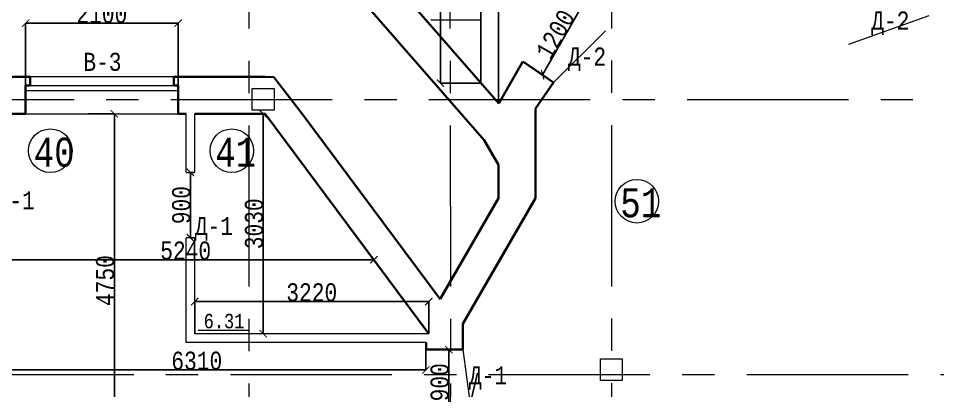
# Model space of a CAD drawing. Header units: millimetres. Extents: x -689206 to 4969298, y -1019800 to 703299.
# Drawn here: x 59941 to 72604, y -625270 to -620139 of the extents above; entities that cross this region are included whole.
import ezdxf

# ---------------------------------------------------------------- set-up
doc = ezdxf.new("R2010")
doc.units = ezdxf.units.MM
doc.linetypes.add('JIS_02_4.0', pattern=[5.5, 4, -1.5])
doc.linetypes.add('осеваяX2', pattern=[101.6, 63.5, -12.7, 12.7, -12.7])
for name, color, linetype, lineweight in [('несущие', 7, 'Continuous', 30), ('ОКНА', 250, 'Continuous', 20), ('ПЕРЕГОРОДКИ', 252, 'Continuous', 9), ('РАЗМЕРЫ', 7, 'Continuous', 9), ('сваи', 7, 'JIS_02_4.0', 30), ('стены', 7, 'Continuous', 20)]:
    doc.layers.add(name, color=color, linetype=linetype, lineweight=lineweight)
doc.layers.add('четотам', color=7, linetype='Continuous')
doc.styles.add('Аннотативный', font='isocteur.ttf', dxfattribs={"width": 0.7, "height": 250})
doc.dimstyles.new('Аннотативный', dxfattribs={"dimscale": 0, "dimtxt": 250, "dimasz": 100, "dimexe": 1.25, "dimexo": 0.625, "dimtad": 1, "dimdec": 0, "dimtxsty": 'Аннотативный', "dimblk": 'ARCHTICK', "dimcen": 2.5, "dimadec": 0, "dimazin": 0, "dimtfac": 1, "dimtdec": 0, "dimtmove": 0, "dimatfit": 3, "dimfxl": 1, "dimarcsym": 0})

# ---------------------------------------------------------------- blocks, each defined once
blk = doc.blocks.new('_ArchTick')
at = {"color": 0, "linetype": 'ByBlock', "const_width": 0.15}
blk.add_lwpolyline([(-0.5, -0.5), (0.5, 0.5)], dxfattribs=at)
blk = doc.blocks.new('*D2821')
at = {"layer": 'Defpoints', "color": 0, "lineweight": 5, "transparency": 16777216}
for p in [(60906, -621455), (61264, -621455), (60906, -626205)]:
    blk.add_point(p, dxfattribs=at)
at = {"layer": 'ПЕРЕГОРОДКИ', "color": 0, "lineweight": -2, "transparency": 16777216}
for p, q in [((60907, -621455), (61265, -621455)), ((61264, -626205), (61264, -621455)), ((60907, -626205), (61265, -626205))]:
    blk.add_line(p, q, dxfattribs=at)
at = {"layer": 'ПЕРЕГОРОДКИ', "color": 0, "lineweight": -2, "transparency": 16777216, "xscale": 100, "yscale": 100, "zscale": 100}
for p, rotation in [((61264, -621455), 90), ((61264, -626205), 270)]:
    blk.add_blockref('_ArchTick', p, dxfattribs=dict(at, rotation=rotation))
at = {"layer": 'ПЕРЕГОРОДКИ', "color": 0, "lineweight": 5, "transparency": 16777216, "insert": (61138, -623753), "char_height": 250, "attachment_point": 5, "rotation": 90, "style": 'Аннотативный'}
blk.add_mtext('4750', dxfattribs=at)
blk = doc.blocks.new('*D2816')
at = {"layer": 'Defpoints', "color": 0, "linetype": 'ByBlock', "lineweight": 5, "transparency": 16777216}
for p in [(65554, -624705), (59244, -624985), (59244, -624985)]:
    blk.add_point(p, dxfattribs=at)
at = {"layer": 'РАЗМЕРЫ', "color": 0, "linetype": 'ByBlock', "lineweight": -2, "transparency": 16777216}
for p, q in [((65554, -624705), (65554, -624986)), ((59244, -624984), (59244, -624984)), ((65554, -624985), (59244, -624985))]:
    blk.add_line(p, q, dxfattribs=at)
at = {"layer": 'РАЗМЕРЫ', "color": 0, "linetype": 'ByBlock', "lineweight": -2, "transparency": 16777216, "xscale": 100, "yscale": 100, "zscale": 100, "rotation": 180}
blk.add_blockref('_ArchTick', (59244, -624985), dxfattribs=at)
at = {"layer": 'РАЗМЕРЫ', "color": 0, "linetype": 'ByBlock', "lineweight": -2, "transparency": 16777216, "xscale": 100, "yscale": 100, "zscale": 100}
blk.add_blockref('_ArchTick', (65554, -624985), dxfattribs=at)
at = {"layer": 'РАЗМЕРЫ', "color": 0, "linetype": 'ByBlock', "lineweight": 9, "transparency": 16777216, "insert": (62399, -624859), "char_height": 250, "attachment_point": 5, "style": 'Аннотативный'}
blk.add_mtext('6310', dxfattribs=at)
blk = doc.blocks.new('*D2817')
at = {"layer": 'Defpoints', "color": 0, "linetype": 'ByBlock', "lineweight": 5, "transparency": 16777216}
for p in [(62141, -620205), (60041, -621455), (62141, -621455)]:
    blk.add_point(p, dxfattribs=at)
at = {"layer": 'РАЗМЕРЫ', "color": 0, "linetype": 'ByBlock', "lineweight": -2, "transparency": 16777216}
for p, q in [((60041, -621454), (60041, -620204)), ((60041, -620205), (62141, -620205)), ((62141, -621454), (62141, -620204))]:
    blk.add_line(p, q, dxfattribs=at)
at = {"layer": 'РАЗМЕРЫ', "color": 0, "linetype": 'ByBlock', "lineweight": -2, "transparency": 16777216, "xscale": 100, "yscale": 100, "zscale": 100, "rotation": 180}
blk.add_blockref('_ArchTick', (60041, -620205), dxfattribs=at)
at = {"layer": 'РАЗМЕРЫ', "color": 0, "linetype": 'ByBlock', "lineweight": -2, "transparency": 16777216, "xscale": 100, "yscale": 100, "zscale": 100}
blk.add_blockref('_ArchTick', (62141, -620205), dxfattribs=at)
at = {"layer": 'РАЗМЕРЫ', "color": 0, "linetype": 'ByBlock', "lineweight": 5, "transparency": 16777216, "insert": (61091, -620079), "char_height": 250, "attachment_point": 5, "style": 'Аннотативный'}
blk.add_mtext('2100', dxfattribs=at)
blk = doc.blocks.new('*D2909')
at = {"layer": 'Defpoints', "color": 0, "linetype": 'ByBlock', "lineweight": 5, "transparency": 16777216}
for p in [(64838, -623466), (64838, -623466), (59655, -623551)]:
    blk.add_point(p, dxfattribs=at)
at = {"layer": 'РАЗМЕРЫ', "color": 0, "linetype": 'ByBlock', "lineweight": -2, "transparency": 16777216}
for p, q in [((59655, -623551), (59655, -623465)), ((59655, -623466), (64838, -623466)), ((64838, -623466), (64838, -623465))]:
    blk.add_line(p, q, dxfattribs=at)
at = {"layer": 'РАЗМЕРЫ', "color": 0, "linetype": 'ByBlock', "lineweight": -2, "transparency": 16777216, "xscale": 100, "yscale": 100, "zscale": 100, "rotation": 180}
blk.add_blockref('_ArchTick', (59655, -623466), dxfattribs=at)
at = {"layer": 'РАЗМЕРЫ', "color": 0, "linetype": 'ByBlock', "lineweight": -2, "transparency": 16777216, "xscale": 100, "yscale": 100, "zscale": 100}
blk.add_blockref('_ArchTick', (64838, -623466), dxfattribs=at)
at = {"layer": 'РАЗМЕРЫ', "color": 0, "linetype": 'ByBlock', "lineweight": 5, "transparency": 16777216, "insert": (62246, -623341), "char_height": 250, "attachment_point": 5, "style": 'Аннотативный'}
blk.add_mtext('5240', dxfattribs=at)
blk = doc.blocks.new('*D2882')
at = {"layer": 'Defpoints', "color": 0, "linetype": 'ByBlock', "lineweight": 5, "transparency": 16777216}
for p in [(66314, -617708), (65756, -621032), (66314, -621032)]:
    blk.add_point(p, dxfattribs=at)
at = {"layer": 'РАЗМЕРЫ', "color": 0, "linetype": 'ByBlock', "lineweight": -2, "transparency": 16777216}
for p, q in [((66314, -617708), (65754, -617708)), ((65756, -617708), (65756, -621032)), ((66314, -621032), (65754, -621032))]:
    blk.add_line(p, q, dxfattribs=at)
at = {"layer": 'РАЗМЕРЫ', "color": 0, "linetype": 'ByBlock', "lineweight": -2, "transparency": 16777216, "xscale": 100, "yscale": 100, "zscale": 100}
for p, rotation in [((65756, -617708), 90), ((65756, -621032), 270)]:
    blk.add_blockref('_ArchTick', p, dxfattribs=dict(at, rotation=rotation))
at = {"layer": 'РАЗМЕРЫ', "color": 0, "linetype": 'ByBlock', "lineweight": 5, "transparency": 16777216, "insert": (65630, -619370), "char_height": 250, "attachment_point": 5, "rotation": 90, "style": 'Аннотативный'}
blk.add_mtext('3320', dxfattribs=at)
blk = doc.blocks.new('*D2915')
at = {"layer": 'Defpoints', "color": 0, "lineweight": 5, "ltscale": 15000, "transparency": 16777216}
for p in [(62311, -622263), (62371, -622263), (62371, -623163)]:
    blk.add_point(p, dxfattribs=at)
at = {"layer": 'сваи', "color": 0, "lineweight": -2, "ltscale": 15000, "transparency": 16777216}
for p, q in [((62371, -622263), (62310, -622263)), ((62311, -623163), (62311, -622263)), ((62371, -623163), (62310, -623163))]:
    blk.add_line(p, q, dxfattribs=at)
at = {"layer": 'сваи', "color": 0, "lineweight": -2, "ltscale": 15000, "transparency": 16777216, "xscale": 100, "yscale": 100, "zscale": 100}
for p, rotation in [((62311, -622263), 90), ((62311, -623163), 270)]:
    blk.add_blockref('_ArchTick', p, dxfattribs=dict(at, rotation=rotation))
at = {"layer": 'сваи', "color": 0, "lineweight": 5, "ltscale": 15000, "transparency": 16777216, "insert": (62186, -622713), "char_height": 250, "attachment_point": 5, "rotation": 90, "style": 'Аннотативный'}
blk.add_mtext('900', dxfattribs=at)
blk = doc.blocks.new('*D2916')
at = {"layer": 'Defpoints', "color": 0, "lineweight": 5, "ltscale": 15000, "transparency": 16777216}
for p in [(62371, -624043), (62371, -624485), (65595, -624485)]:
    blk.add_point(p, dxfattribs=at)
at = {"layer": 'сваи', "color": 0, "lineweight": -2, "ltscale": 15000, "transparency": 16777216}
for p, q in [((62371, -624484), (62371, -624041)), ((65595, -624043), (62371, -624043)), ((65595, -624484), (65595, -624041))]:
    blk.add_line(p, q, dxfattribs=at)
at = {"layer": 'сваи', "color": 0, "lineweight": -2, "ltscale": 15000, "transparency": 16777216, "xscale": 100, "yscale": 100, "zscale": 100, "rotation": 180}
blk.add_blockref('_ArchTick', (62371, -624043), dxfattribs=at)
at = {"layer": 'сваи', "color": 0, "lineweight": -2, "ltscale": 15000, "transparency": 16777216, "xscale": 100, "yscale": 100, "zscale": 100}
blk.add_blockref('_ArchTick', (65595, -624043), dxfattribs=at)
at = {"layer": 'сваи', "color": 0, "lineweight": 5, "ltscale": 15000, "transparency": 16777216, "insert": (63983, -623917), "char_height": 250, "attachment_point": 5, "style": 'Аннотативный'}
blk.add_mtext('3220', dxfattribs=at)
blk = doc.blocks.new('*D2917')
at = {"layer": 'Defpoints', "color": 0, "lineweight": 5, "ltscale": 15000, "transparency": 16777216}
for p in [(63314, -621455), (63314, -624485), (63314, -624485)]:
    blk.add_point(p, dxfattribs=at)
at = {"layer": 'сваи', "color": 0, "lineweight": -2, "ltscale": 15000, "transparency": 16777216}
for p, q in [((63314, -621455), (63314, -624485)), ((63315, -621455), (63315, -621455)), ((63315, -624485), (63315, -624485))]:
    blk.add_line(p, q, dxfattribs=at)
at = {"layer": 'сваи', "color": 0, "lineweight": -2, "ltscale": 15000, "transparency": 16777216, "xscale": 100, "yscale": 100, "zscale": 100}
for p, rotation in [((63314, -621455), 90), ((63314, -624485), 270)]:
    blk.add_blockref('_ArchTick', p, dxfattribs=dict(at, rotation=rotation))
at = {"layer": 'сваи', "color": 0, "lineweight": 5, "ltscale": 15000, "transparency": 16777216, "insert": (63189, -622970), "char_height": 250, "attachment_point": 5, "rotation": 90, "style": 'Аннотативный'}
blk.add_mtext('3030', dxfattribs=at)
blk = doc.blocks.new('*D2929')
at = {"layer": 'Defpoints', "color": 0, "linetype": 'ByBlock', "lineweight": 5, "ltscale": 35, "transparency": 16777216}
for p in [(65871, -624705), (65941, -624705), (65901, -625605)]:
    blk.add_point(p, dxfattribs=at)
at = {"layer": 'сваи', "color": 0, "linetype": 'ByBlock', "lineweight": -2, "ltscale": 35, "transparency": 16777216}
for p, q in [((65941, -624705), (65870, -624705)), ((65871, -625605), (65871, -624705)), ((65901, -625605), (65870, -625605))]:
    blk.add_line(p, q, dxfattribs=at)
at = {"layer": 'сваи', "color": 0, "linetype": 'ByBlock', "lineweight": -2, "ltscale": 35, "transparency": 16777216, "xscale": 100, "yscale": 100, "zscale": 100}
for p, rotation in [((65871, -624705), 90), ((65871, -625605), 270)]:
    blk.add_blockref('_ArchTick', p, dxfattribs=dict(at, rotation=rotation))
at = {"layer": 'сваи', "color": 0, "linetype": 'ByBlock', "lineweight": 5, "ltscale": 35, "transparency": 16777216, "insert": (65746, -625155), "char_height": 250, "attachment_point": 5, "rotation": 90, "style": 'Аннотативный'}
blk.add_mtext('900', dxfattribs=at)
blk = doc.blocks.new('*D2930')
at = {"layer": 'Defpoints', "color": 0, "linetype": 'ByBlock', "lineweight": 5, "ltscale": 35, "transparency": 16777216}
for p in [(67672, -619891), (67733, -619926), (67101, -620879)]:
    blk.add_point(p, dxfattribs=at)
at = {"layer": 'РАЗМЕРЫ', "color": 0, "linetype": 'ByBlock', "lineweight": -2, "ltscale": 35, "transparency": 16777216}
for p, q in [((67163, -620915), (67733, -619926)), ((67672, -619891), (67734, -619927)), ((67102, -620879), (67164, -620915))]:
    blk.add_line(p, q, dxfattribs=at)
at = {"layer": 'РАЗМЕРЫ', "color": 0, "linetype": 'ByBlock', "lineweight": -2, "ltscale": 35, "transparency": 16777216, "xscale": 100, "yscale": 100, "zscale": 100}
for p, rotation in [((67733, -619926), 59.99999999999688), ((67163, -620915), 239.9999999999969)]:
    blk.add_blockref('_ArchTick', p, dxfattribs=dict(at, rotation=rotation))
at = {"layer": 'РАЗМЕРЫ', "color": 0, "linetype": 'ByBlock', "lineweight": 5, "ltscale": 35, "transparency": 16777216, "insert": (67339, -620358), "char_height": 250, "attachment_point": 5, "rotation": 60, "style": 'Аннотативный'}
blk.add_mtext('1200', dxfattribs=at)

msp = doc.modelspace()

# ---------------------------------------------------------------- linework, layer by layer
at = {"layer": 'несущие', "color": 0}
for p, q in [((67311, -621023.9), (66999.3, -620808.8)), ((59784.8, -620944.9), (60101.5, -620944.9)), ((62081.5, -620944.9), (63343, -620944.9)), ((63343, -620944.9), (63458.4, -620947.3)), ((63853, -621454.9), (63458.4, -620947.3)), ((62141.5, -621064.9), (62141.5, -621454.9)), ((67064.2, -621381.6), (67311, -621023.9)), ((59654.8, -621454.9), (60041.5, -621454.9)), ((62251.5, -621454.9), (62141.5, -621454.9)), ((63343, -621454.9), (62371.5, -621454.9)), ((62671, -621454.9), (63343, -621454.9)), ((65595, -624484.9), (63343, -621454.9)), ((65751.1, -624008.8), (63853, -621454.9)), ((65757.2, -623998.1), (65751.1, -624008.8))]:
    msp.add_line(p, q, dxfattribs=at)
at = {"layer": 'ОКНА', "color": 0, "lineweight": 13}
for p, q in [((62081.5, -620944.9), (60101.5, -620944.9)), ((60041.5, -621454.9), (62141.5, -621454.9))]:
    msp.add_line(p, q, dxfattribs=at)
at = {"layer": 'ОКНА', "lineweight": 13}
for p, q in [((60101.5, -621064.9), (62081.5, -621064.9)), ((60041.5, -621134.9), (62141.5, -621134.9))]:
    msp.add_line(p, q, dxfattribs=at)
at = {"layer": 'РАЗМЕРЫ', "linetype": 'осеваяX2', "lineweight": 5, "ltscale": 35}
for p, q in [((65866.3, -607389.5), (65946.3, -657227.2)), ((68110.3, -607385.9), (68110.3, -657227.2)), ((111314.2, -625052.9), (44261.5, -625052.9))]:
    msp.add_line(p, q, dxfattribs=at)
at = {"layer": 'РАЗМЕРЫ'}
for p, q in [((65623.8, -620158.7), (66313.1, -620158.7)), ((62419.9, -624437.7), (63109.2, -624437.7))]:
    msp.add_line(p, q, dxfattribs=at)
at = {"layer": 'РАЗМЕРЫ', "linetype": 'ByBlock', "lineweight": 5, "ltscale": 35}
msp.add_line((67311, -621023.9), (68031.5, -620309.5), dxfattribs=at)
at = {"layer": 'РАЗМЕРЫ', "linetype": 'ByBlock', "lineweight": 30, "ltscale": 35}
for p, q in [((66891.3, -620734.2), (66557.7, -621311.9)), ((67311, -621023.9), (66891.3, -620734.2))]:
    msp.add_line(p, q, dxfattribs=at)
at = {"layer": 'РАЗМЕРЫ', "lineweight": 30}
for p, q in [((60101.5, -621064.9), (60101.5, -620944.9)), ((60101.5, -620944.9), (60101.5, -621064.9)), ((62081.5, -621064.9), (62081.5, -620944.9)), ((60041.5, -621064.9), (60101.5, -621064.9)), ((62141.5, -621064.9), (62081.5, -621064.9)), ((66359.7, -621819), (66554.2, -622155.8))]:
    msp.add_line(p, q, dxfattribs=at)
at = {"layer": 'сваи', "lineweight": 13, "ltscale": 15000}
for p, q in [((62251.5, -622262.6), (62251.5, -621454.9)), ((62371.5, -622262.6), (62371.5, -621454.9)), ((62251.5, -622262.6), (62371.5, -622262.6)), ((62251.5, -624604.9), (62251.5, -623162.6)), ((62371.5, -623162.6), (62251.5, -623162.6)), ((62371.5, -624484.9), (62371.5, -623162.6)), ((65595, -624484.9), (62371.5, -624484.9)), ((65556.9, -624604.9), (62251.5, -624604.9))]:
    msp.add_line(p, q, dxfattribs=at)
at = {"layer": 'сваи', "linetype": 'ByBlock', "lineweight": 9, "ltscale": 35}
msp.add_line((66064.2, -624704.9), (66165.1, -625457.8), dxfattribs=at)
at = {"layer": 'стены', "linetype": 'осеваяX2', "lineweight": 5, "ltscale": 35}
for p, q in [((63114.2, -607389.5), (63114.2, -657227.2)), ((44261.5, -621254.9), (111314.2, -621254.9))]:
    msp.add_line(p, q, dxfattribs=at)
at = {"layer": 'стены', "lineweight": 30}
for p, q in [((63418.7, -617707.9), (66557.7, -621311.9)), ((63059.2, -618029.6), (66359.7, -621819)), ((60041.5, -621064.9), (60041.5, -621454.9)), ((67064.2, -621381.6), (67311, -621023.9)), ((67064.2, -621817.8), (67064.2, -621381.6)), ((67064.2, -622617.8), (67064.2, -621817.8)), ((66554.2, -622155.8), (66554.2, -622617.8)), ((66554.2, -622617.8), (65757.2, -623998.1)), ((66064.2, -624349.9), (67064.2, -622617.8)), ((66064.2, -624604.9), (66064.2, -624349.9)), ((65556.9, -624704.9), (65556.9, -624604.9)), ((66064.2, -624604.9), (66064.2, -624704.9)), ((65554.2, -624704.9), (66061.5, -624704.9))]:
    msp.add_line(p, q, dxfattribs=at)
at = {"layer": 'стены', "lineweight": 25}
for p, q in [((66314.2, -619762.9), (66314.2, -621027.8)), ((66554.2, -619762.9), (66554.2, -621309))]:
    msp.add_line(p, q, dxfattribs=at)
at = {"layer": 'стены', "lineweight": 9}
msp.add_line((72483, -620102.3), (71378.2, -620499), dxfattribs=at)
at = {"layer": 'стены'}
for p, q in [((67311, -621023.9), (67064.2, -621381.6)), ((67311, -621023.9), (67064.2, -621381.6)), ((66554.2, -622617.8), (66054.2, -623483.8)), ((67064.2, -622617.8), (66564.2, -623483.8))]:
    msp.add_line(p, q, dxfattribs=at)
at = {"layer": 'стены', "color": 7, "lineweight": 25, "true_color": 0xffffff}
msp.add_line((66064.2, -625884.9), (66266.1, -625030.7), dxfattribs=at)
at = {"layer": 'стены', "lineweight": 20}
for points in [[(63164.2, -621104.9), (63464.2, -621104.9), (63464.2, -621404.9), (63164.2, -621404.9)], [(67960.3, -624831.1), (68260.3, -624831.1), (68260.3, -625131.1), (67960.3, -625131.1)]]:
    msp.add_lwpolyline(points, close=True, dxfattribs=at)
at = {"layer": 'четотам', "lineweight": 13}
for centre in [(60381.5, -621962.6), (62881.5, -621962.6), (68461.4, -622659.4)]:
    msp.add_circle(centre, 300, dxfattribs=at)

# ---------------------------------------------------------------- texts
at = {"layer": 'РАЗМЕРЫ', "lineweight": 20, "ltscale": 150, "char_height": 250, "width": 922.913, "attachment_point": 1, "style": 'Аннотативный'}
for s, insert in [('Д-2', (71689.5, -620043.6)), ('Д-2', (67511.6, -620539.9)), ('В-3', (60835.9, -620612.8)), ('Д-1', (59641.5, -622522)), ('Д-1', (62371.5, -622875.1)), ('Д-1', (66148.4, -624932.7))]:
    msp.add_mtext(s, dxfattribs=dict(at, insert=insert))
at = {"layer": 'РАЗМЕРЫ', "lineweight": 13, "ltscale": 150, "char_height": 401.1, "width": 1460, "attachment_point": 1, "style": 'Аннотативный'}
for s, insert in [('40', (60153.4, -621782.7)), ('41', (62653.4, -621782.7)), ('51', (68233.4, -622479.5))]:
    msp.add_mtext(s, dxfattribs=dict(at, insert=insert))
at = {"layer": 'РАЗМЕРЫ', "insert": (62493.5, -624210.7), "char_height": 200, "width": 656.117, "attachment_point": 1, "style": 'Аннотативный'}
msp.add_mtext('6.31', dxfattribs=at)

# ---------------------------------------------------------------- dimensions: what is measured, and where the dimension line sits
at = {"layer": 'ПЕРЕГОРОДКИ', "color": 18, "lineweight": 5, "true_color": 0x000000}
dim = msp.add_linear_dim(base=(61263.8, -621454.9), p1=(60906.3, -626204.9), p2=(60906.3, -621454.9), angle=90, dimstyle='Аннотативный', dxfattribs=at)
dim.commit()
dim.dimension.update_dxf_attribs({"geometry": '*D2821', "text_midpoint": (61263.8, -623753.1), "dimtype": 161})
at = {"layer": 'РАЗМЕРЫ', "linetype": 'ByBlock', "lineweight": 5}
dim = msp.add_linear_dim(base=(65755.7, -621032.3), p1=(66314.2, -617707.9), p2=(66314.2, -621032.3), angle=90, text='3320', dimstyle='Аннотативный', dxfattribs=at)
dim.commit()
dim.dimension.update_dxf_attribs({"geometry": '*D2882', "text_midpoint": (65630, -619370.1)})
at = {"layer": 'РАЗМЕРЫ', "color": 18, "linetype": 'ByBlock', "lineweight": 5, "true_color": 0x000000}
dim = msp.add_linear_dim(base=(62141.5, -620205.1), p1=(60041.5, -621454.9), p2=(62141.5, -621454.9), dimstyle='Аннотативный', dxfattribs=at)
dim.commit()
dim.dimension.update_dxf_attribs({"geometry": '*D2817', "text_midpoint": (61091.5, -620079.4)})
at = {"layer": 'РАЗМЕРЫ', "linetype": 'ByBlock', "lineweight": 5, "ltscale": 35}
dim = msp.add_aligned_dim(p1=(67101.1, -620879.1), p2=(67671.8, -619890.7), distance=-71.1, text='1200', dimstyle='Аннотативный', dxfattribs=at)
dim.commit()
dim.dimension.update_dxf_attribs({"geometry": '*D2930', "text_midpoint": (67339.3, -620357.6)})
at = {"layer": 'РАЗМЕРЫ', "linetype": 'ByBlock', "lineweight": 5}
dim = msp.add_linear_dim(base=(64838, -623466.4), p1=(59654.8, -623551.5), p2=(64838, -623466.4), text='5240', dimstyle='Аннотативный', dxfattribs=at)
dim.commit()
dim.dimension.update_dxf_attribs({"geometry": '*D2909', "text_midpoint": (62246.4, -623340.8)})
at = {"layer": 'РАЗМЕРЫ', "color": 18, "linetype": 'ByBlock', "lineweight": 9, "true_color": 0x000000}
dim = msp.add_linear_dim(base=(59244.2, -624984.9), p1=(65554.2, -624704.9), p2=(59244.2, -624984.9), dimstyle='Аннотативный', dxfattribs=at)
dim.commit()
dim.dimension.update_dxf_attribs({"geometry": '*D2816', "text_midpoint": (62399.2, -624859.2)})
at = {"layer": 'сваи', "lineweight": 5, "ltscale": 15000}
for base, p1, p2, picture, middle in [((63314.2, -624484.9), (63314.2, -621454.9), (63314.2, -624484.9), '*D2917', (63188.5, -622969.9)), ((62311.5, -622262.6), (62371.5, -623162.6), (62371.5, -622262.6), '*D2915', (62185.8, -622712.6))]:
    dim = msp.add_linear_dim(base=base, p1=p1, p2=p2, angle=90, dimstyle='Аннотативный', dxfattribs=at)
    dim.commit()
    dim.dimension.update_dxf_attribs({"geometry": picture, "text_midpoint": middle})
dim = msp.add_linear_dim(base=(62371.5, -624042.6), p1=(65595, -624484.9), p2=(62371.5, -624484.9), text='3220', dimstyle='Аннотативный', dxfattribs=at)
dim.commit()
dim.dimension.update_dxf_attribs({"geometry": '*D2916', "text_midpoint": (63983.2, -623916.9)})
at = {"layer": 'сваи', "linetype": 'ByBlock', "lineweight": 5, "ltscale": 35}
dim = msp.add_linear_dim(base=(65871.3, -624704.9), p1=(65901.3, -625604.9), p2=(65941.5, -624704.9), angle=90, dimstyle='Аннотативный', dxfattribs=at)
dim.commit()
dim.dimension.update_dxf_attribs({"geometry": '*D2929', "text_midpoint": (65745.6, -625154.9)})

doc.saveas('drawing.dxf')
